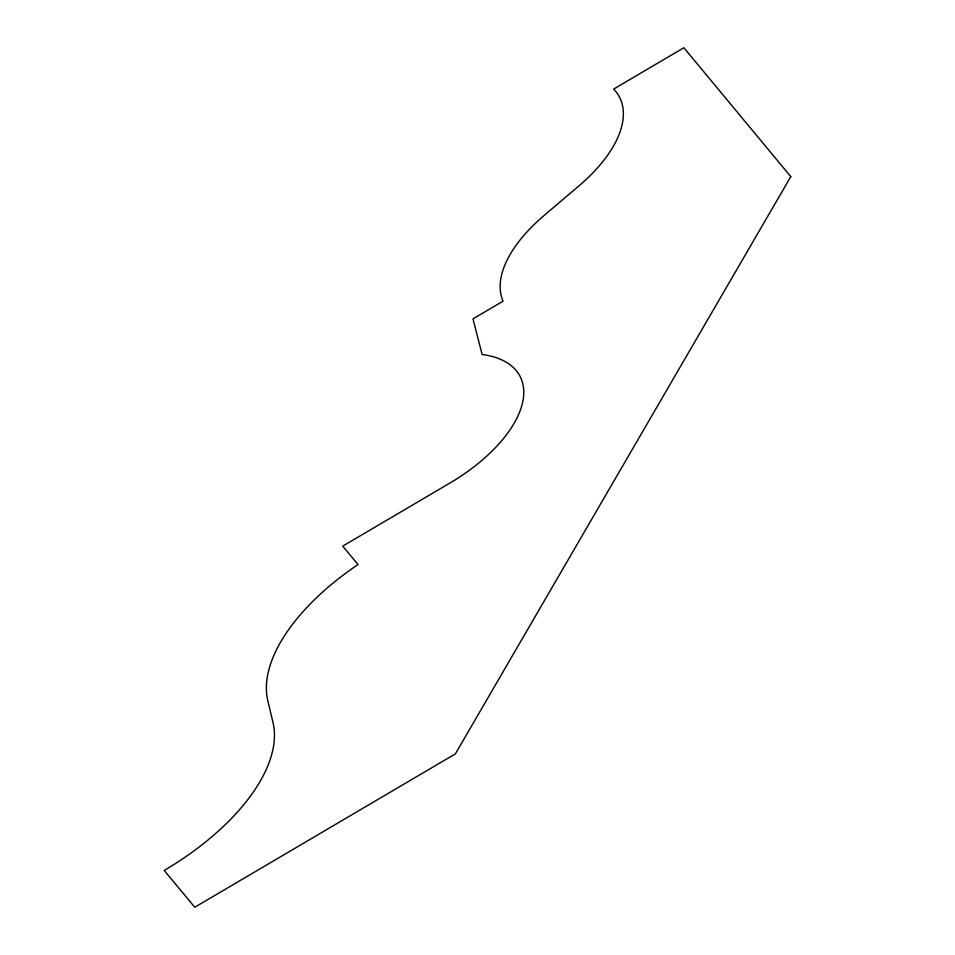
<?xml version="1.0" encoding="UTF-8"?>
<svg xmlns="http://www.w3.org/2000/svg" width="955" height="955" viewBox="0 0 955 955"><rect width="100%" height="100%" fill="white"/><g stroke="black" fill="none" stroke-linecap="round" stroke-linejoin="round"><path stroke-width="1.43" d="M790.788 176.639L455.392 753.853L194.76 907.25L164.212 870.423A186.022 93.578 -27.3 0 0 273.011 722.565L267.818 700.779A186.225 93.674 -27.3 0 1 358.006 564.548L342.738 546.129L449.733 483.158A125.236 62.994 -27.3 0 0 482.12 354.496L472.976 318.875L503.046 301.171A129.999 65.394 -27.3 0 1 543.884 215.687L578.945 185.891A132.029 66.408 -27.3 0 0 613.695 89.054L683.864 47.75L790.788 176.639"/></g></svg>
